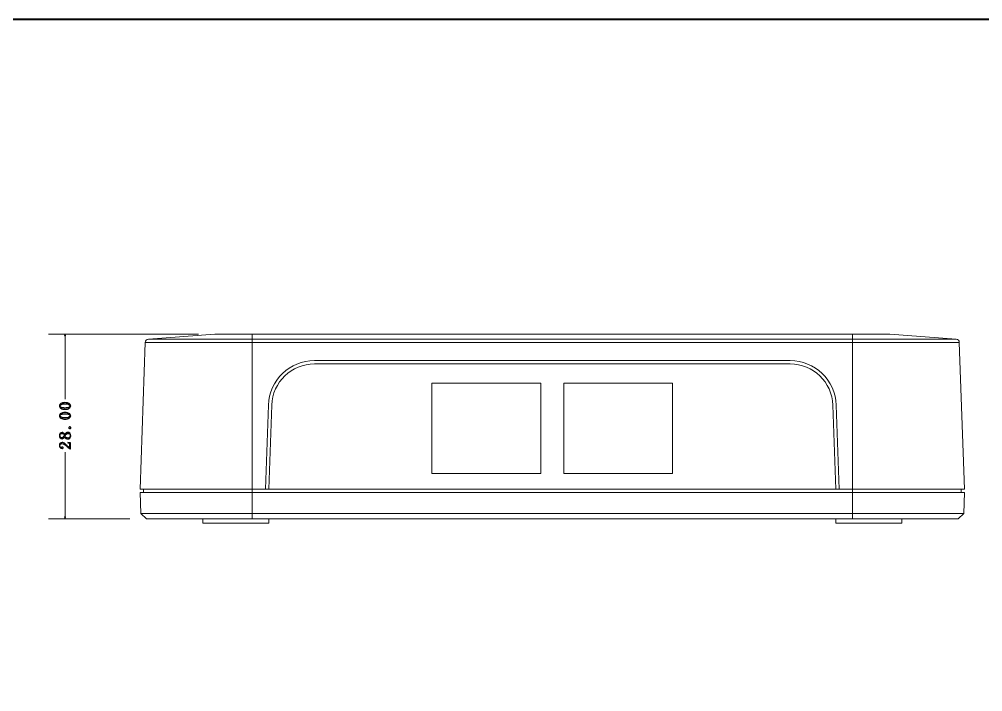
# Model space of a CAD drawing. Header units: millimetres. Extents: x -642 to 642, y -227 to 305.
# Drawn here: x -488.6 to -342.5, y 7.5 to 109.5 of the extents above; entities that cross this region are included whole.
import ezdxf

# ---------------------------------------------------------------- set-up
doc = ezdxf.new("R2010")
doc.units = ezdxf.units.MM
doc.header["$MEASUREMENT"] = 0
doc.layers.add('layer 1', color=7, linetype='Continuous')

msp = doc.modelspace()

# ---------------------------------------------------------------- hatches: boundary and pattern name
at = {"layer": 'layer 1', "true_color": 0xff0000}
h = msp.add_hatch(color=1, dxfattribs=at)
edge = h.paths.add_edge_path()
edge.add_spline(control_points=[(-481.5453, 61.4685), (-481.5453, 61.4685), (-481.6168, 61.7352), (-481.6168, 61.7352), (-481.6168, 61.7352), (-481.6882, 61.4685), (-481.6882, 61.4685), (-481.6882, 61.4685), (-481.5453, 61.4685), (-481.5453, 61.4685)], knot_values=[0, 0, 0, 0, 0.33333333, 0.33333333, 0.33333333, 0.66666667, 0.66666667, 0.66666667, 1, 1, 1, 1], degree=3, periodic=1)
h = msp.add_hatch(color=1, dxfattribs=at)
edge = h.paths.add_edge_path()
edge.add_spline(control_points=[(-481.5453, 34.0018), (-481.5453, 34.0018), (-481.6168, 33.7352), (-481.6168, 33.7352), (-481.6168, 33.7352), (-481.6882, 34.0018), (-481.6882, 34.0018), (-481.6882, 34.0018), (-481.5453, 34.0018), (-481.5453, 34.0018)], knot_values=[0, 0, 0, 0, 0.33333333, 0.33333333, 0.33333333, 0.66666667, 0.66666667, 0.66666667, 1, 1, 1, 1], degree=3, periodic=1)

# ---------------------------------------------------------------- linework, layer by layer
at = {"layer": 'layer 1', "lineweight": 40}
msp.add_open_spline([(-626.5734, 109.5297), (-626.5734, 109.5297), (-626.5734, -175.4703), (-626.5734, -175.4703), (-626.5734, -175.4703), (-211.0734, -175.4703), (-211.0734, -175.4703), (-211.0734, -175.4703), (-211.0734, 109.5297), (-211.0734, 109.5297), (-211.0734, 109.5297), (-626.5734, 109.5297), (-626.5734, 109.5297)], degree=3, knots=[0, 0, 0, 0, 0.25, 0.25, 0.25, 0.5, 0.5, 0.5, 0.75, 0.75, 0.75, 1, 1, 1, 1], dxfattribs=at)
at = {"layer": 'layer 1', "color": 1, "lineweight": 0}
for points in [[(-461.4109, 61.7352), (-461.4109, 61.7352), (-484.1168, 61.7352), (-484.1168, 61.7352)], [(-481.6168, 51.8568), (-481.6168, 51.8568), (-481.6168, 61.7352), (-481.6168, 61.7352)], [(-481.6168, 33.7352), (-481.6168, 33.7352), (-481.6168, 43.8478), (-481.6168, 43.8478)], [(-471.7918, 33.7352), (-471.7918, 33.7352), (-484.1168, 33.7352), (-484.1168, 33.7352)]]:
    msp.add_open_spline(points, degree=3, dxfattribs=at)
for points in [[(-481.5453, 61.4685), (-481.5453, 61.4685), (-481.6168, 61.7352), (-481.6168, 61.7352), (-481.6168, 61.7352), (-481.6882, 61.4685), (-481.6882, 61.4685), (-481.6882, 61.4685), (-481.5453, 61.4685), (-481.5453, 61.4685)], [(-481.5453, 34.0018), (-481.5453, 34.0018), (-481.6168, 33.7352), (-481.6168, 33.7352), (-481.6168, 33.7352), (-481.6882, 34.0018), (-481.6882, 34.0018), (-481.6882, 34.0018), (-481.5453, 34.0018), (-481.5453, 34.0018)]]:
    msp.add_open_spline(points, degree=3, knots=[0, 0, 0, 0, 0.33333333, 0.33333333, 0.33333333, 0.66666667, 0.66666667, 0.66666667, 1, 1, 1, 1], dxfattribs=at)
at = {"layer": 'layer 1', "lineweight": 9}
for points in [[(-458.9109, 61.7352), (-458.9109, 61.7352), (-468.9926, 60.9696), (-468.9926, 60.9696)], [(-458.9109, 61.7352), (-458.9109, 61.7352), (-356.5522, 61.7352), (-356.5522, 61.7352)], [(-356.5522, 61.7352), (-356.5522, 61.7352), (-346.4705, 60.9696), (-346.4705, 60.9696)], [(-469.4544, 60.4885), (-469.4544, 60.4885), (-470.2315, 38.2352), (-470.2315, 38.2352)], [(-468.9926, 60.9696), (-469.2466, 60.9503), (-469.4455, 60.7431), (-469.4544, 60.4885)], [(-346.0086, 60.4885), (-346.0175, 60.7431), (-346.2164, 60.9503), (-346.4705, 60.9696)], [(-346.0086, 60.4885), (-346.0086, 60.4885), (-345.2315, 38.2352), (-345.2315, 38.2352)], [(-443.7907, 57.7352), (-447.5617, 57.7352), (-450.6549, 54.7482), (-450.7865, 50.9795)], [(-443.791, 57.2352), (-447.2926, 57.2352), (-450.1649, 54.4615), (-450.2871, 50.9621)], [(-371.672, 57.2352), (-371.672, 57.2352), (-443.791, 57.2352), (-443.791, 57.2352)], [(-371.6723, 57.7352), (-371.6723, 57.7352), (-443.7907, 57.7352), (-443.7907, 57.7352)], [(-364.6766, 50.9795), (-364.8082, 54.7482), (-367.9014, 57.7352), (-371.6723, 57.7352)], [(-365.1759, 50.9621), (-365.2982, 54.4615), (-368.1704, 57.2352), (-371.672, 57.2352)], [(-425.9815, 54.2852), (-425.9815, 54.2852), (-425.9815, 40.5852), (-425.9815, 40.5852)], [(-409.4815, 54.2852), (-409.4815, 54.2852), (-425.9815, 54.2852), (-425.9815, 54.2852)], [(-409.4815, 40.5852), (-409.4815, 40.5852), (-409.4815, 54.2852), (-409.4815, 54.2852)], [(-405.9815, 54.2852), (-405.9815, 54.2852), (-405.9815, 40.5852), (-405.9815, 40.5852)], [(-389.4815, 54.2852), (-389.4815, 54.2852), (-405.9815, 54.2852), (-405.9815, 54.2852)], [(-389.4815, 40.5852), (-389.4815, 40.5852), (-389.4815, 54.2852), (-389.4815, 54.2852)], [(-451.2315, 38.2352), (-451.2315, 38.2352), (-450.7865, 50.9795), (-450.7865, 50.9795)], [(-450.2871, 50.9621), (-450.2871, 50.9621), (-450.7315, 38.2352), (-450.7315, 38.2352)], [(-364.7315, 38.2352), (-364.7315, 38.2352), (-365.1759, 50.9621), (-365.1759, 50.9621)], [(-364.2315, 38.2352), (-364.2315, 38.2352), (-364.6766, 50.9795), (-364.6766, 50.9795)], [(-425.9815, 40.5852), (-425.9815, 40.5852), (-409.4815, 40.5852), (-409.4815, 40.5852)], [(-405.9815, 40.5852), (-405.9815, 40.5852), (-389.4815, 40.5852), (-389.4815, 40.5852)], [(-470.2315, 38.2352), (-470.2315, 38.2352), (-345.2315, 38.2352), (-345.2315, 38.2352)], [(-469.7315, 37.7352), (-469.7315, 37.7352), (-469.7315, 38.2352), (-469.7315, 38.2352)], [(-345.7315, 37.7352), (-345.7315, 37.7352), (-345.7315, 38.2352), (-345.7315, 38.2352)], [(-470.2315, 37.7352), (-470.2315, 37.7352), (-470.1198, 34.5348), (-470.1198, 34.5348)], [(-470.2315, 37.7352), (-470.2315, 37.7352), (-345.2315, 37.7352), (-345.2315, 37.7352)], [(-345.2315, 37.7352), (-345.2315, 37.7352), (-345.3433, 34.5348), (-345.3433, 34.5348)], [(-469.2918, 33.7352), (-469.2918, 33.7352), (-470.1198, 34.5348), (-470.1198, 34.5348)], [(-345.3433, 34.5348), (-345.3433, 34.5348), (-470.1198, 34.5348), (-470.1198, 34.5348)], [(-346.1712, 33.7352), (-346.1712, 33.7352), (-469.2918, 33.7352), (-469.2918, 33.7352)], [(-460.7315, 33.7352), (-460.7315, 33.7352), (-460.7315, 33.0352), (-460.7315, 33.0352)], [(-450.7315, 33.7352), (-450.7315, 33.7352), (-450.7315, 33.0352), (-450.7315, 33.0352)], [(-364.7315, 33.7352), (-364.7315, 33.7352), (-364.7315, 33.0352), (-364.7315, 33.0352)], [(-354.7315, 33.7352), (-354.7315, 33.7352), (-354.7315, 33.0352), (-354.7315, 33.0352)], [(-346.1712, 33.7352), (-346.1712, 33.7352), (-345.3433, 34.5348), (-345.3433, 34.5348)], [(-450.7315, 33.0352), (-450.7315, 33.0352), (-460.7315, 33.0352), (-460.7315, 33.0352)], [(-354.7315, 33.0352), (-354.7315, 33.0352), (-364.7315, 33.0352), (-364.7315, 33.0352)]]:
    msp.add_open_spline(points, degree=3, dxfattribs=at)
at = {"layer": 'layer 1', "color": 9, "lineweight": 9}
for points in [[(-453.2315, 33.7352), (-453.2315, 33.7352), (-453.2315, 61.7352), (-453.2315, 61.7352)], [(-362.2315, 33.7352), (-362.2315, 33.7352), (-362.2315, 61.7352), (-362.2315, 61.7352)], [(-346.0086, 60.4885), (-346.0086, 60.4885), (-469.4544, 60.4885), (-469.4544, 60.4885)], [(-346.4705, 60.9696), (-346.4705, 60.9696), (-468.9926, 60.9696), (-468.9926, 60.9696)]]:
    msp.add_open_spline(points, degree=3, dxfattribs=at)
at = {"layer": 'layer 1', "color": 3}
for points, knots in [([(-481.0065, 51.2088), (-480.8535, 51.1142), (-480.7769, 50.9954), (-480.7769, 50.8525), (-480.7769, 50.7092), (-480.8519, 50.5888), (-481.0015, 50.4909), (-481.1515, 50.3934), (-481.3631, 50.3446), (-481.6365, 50.3446), (-481.8902, 50.3446), (-482.0952, 50.3917), (-482.2515, 50.4863), (-482.4077, 50.5804), (-482.486, 50.7025), (-482.486, 50.8525), (-482.486, 50.9954), (-482.411, 51.1142), (-482.2615, 51.2088), (-482.1115, 51.3034), (-481.9031, 51.3504), (-481.6365, 51.3504), (-481.3694, 51.3504), (-481.1594, 51.3034), (-481.0065, 51.2088)], [0, 0, 0, 0, 0.125, 0.125, 0.125, 0.25, 0.25, 0.25, 0.375, 0.375, 0.375, 0.5, 0.5, 0.5, 0.625, 0.625, 0.625, 0.75, 0.75, 0.75, 0.875, 0.875, 0.875, 1, 1, 1, 1]), ([(-482.1977, 51.0867), (-482.3377, 51.0346), (-482.4077, 50.9567), (-482.4077, 50.8525), (-482.4077, 50.7613), (-482.3377, 50.6846), (-482.1977, 50.6229), (-482.0581, 50.5609), (-481.8706, 50.53), (-481.6365, 50.53), (-481.389, 50.53), (-481.1969, 50.5609), (-481.0602, 50.6229), (-480.9235, 50.6846), (-480.8552, 50.7613), (-480.8552, 50.8525), (-480.8552, 50.95), (-480.9235, 51.0267), (-481.0602, 51.0817), (-481.1969, 51.1371), (-481.389, 51.165), (-481.6365, 51.165), (-481.8706, 51.165), (-482.0581, 51.1388), (-482.1977, 51.0867)], [0, 0, 0, 0, 0.125, 0.125, 0.125, 0.25, 0.25, 0.25, 0.375, 0.375, 0.375, 0.5, 0.5, 0.5, 0.625, 0.625, 0.625, 0.75, 0.75, 0.75, 0.875, 0.875, 0.875, 1, 1, 1, 1]), ([(-481.0065, 49.7088), (-480.8535, 49.6142), (-480.7769, 49.4954), (-480.7769, 49.3525), (-480.7769, 49.2092), (-480.8519, 49.0888), (-481.0015, 48.9909), (-481.1515, 48.8934), (-481.3631, 48.8446), (-481.6365, 48.8446), (-481.8902, 48.8446), (-482.0952, 48.8917), (-482.2515, 48.9863), (-482.4077, 49.0804), (-482.486, 49.2025), (-482.486, 49.3525), (-482.486, 49.4954), (-482.411, 49.6142), (-482.2615, 49.7088), (-482.1115, 49.8034), (-481.9031, 49.8504), (-481.6365, 49.8504), (-481.3694, 49.8504), (-481.1594, 49.8034), (-481.0065, 49.7088)], [0, 0, 0, 0, 0.125, 0.125, 0.125, 0.25, 0.25, 0.25, 0.375, 0.375, 0.375, 0.5, 0.5, 0.5, 0.625, 0.625, 0.625, 0.75, 0.75, 0.75, 0.875, 0.875, 0.875, 1, 1, 1, 1]), ([(-482.1977, 49.5867), (-482.3377, 49.5346), (-482.4077, 49.4567), (-482.4077, 49.3525), (-482.4077, 49.2613), (-482.3377, 49.1846), (-482.1977, 49.1229), (-482.0581, 49.0609), (-481.8706, 49.03), (-481.6365, 49.03), (-481.389, 49.03), (-481.1969, 49.0609), (-481.0602, 49.1229), (-480.9235, 49.1846), (-480.8552, 49.2613), (-480.8552, 49.3525), (-480.8552, 49.45), (-480.9235, 49.5267), (-481.0602, 49.5817), (-481.1969, 49.6371), (-481.389, 49.665), (-481.6365, 49.665), (-481.8706, 49.665), (-482.0581, 49.6388), (-482.1977, 49.5867)], [0, 0, 0, 0, 0.125, 0.125, 0.125, 0.25, 0.25, 0.25, 0.375, 0.375, 0.375, 0.5, 0.5, 0.5, 0.625, 0.625, 0.625, 0.75, 0.75, 0.75, 0.875, 0.875, 0.875, 1, 1, 1, 1]), ([(-481.4702, 46.7529), (-481.3923, 46.805), (-481.3077, 46.8309), (-481.2165, 46.8309), (-481.0927, 46.8309), (-480.9885, 46.7854), (-480.904, 46.6942), (-480.8194, 46.6029), (-480.7769, 46.4825), (-480.7769, 46.3329), (-480.7769, 46.1963), (-480.8194, 46.0788), (-480.904, 45.9813), (-480.9885, 45.8838), (-481.086, 45.8346), (-481.1969, 45.8346), (-481.3077, 45.8346), (-481.4019, 45.8625), (-481.4802, 45.9179), (-481.5581, 45.9729), (-481.6265, 46.0529), (-481.6852, 46.1571), (-481.7306, 46.0659), (-481.7877, 45.9959), (-481.856, 45.9471), (-481.9244, 45.8984), (-482.001, 45.8738), (-482.0856, 45.8738), (-482.1965, 45.8738), (-482.2906, 45.9163), (-482.369, 46.0009), (-482.4469, 46.0854), (-482.486, 46.2025), (-482.486, 46.3525), (-482.486, 46.4892), (-482.4469, 46.5996), (-482.369, 46.6842), (-482.2906, 46.7692), (-482.1965, 46.8113), (-482.0856, 46.8113), (-482.0073, 46.8113), (-481.9344, 46.7871), (-481.866, 46.7379), (-481.7977, 46.6892), (-481.7373, 46.6129), (-481.6852, 46.5088), (-481.6202, 46.6192), (-481.5485, 46.7009), (-481.4702, 46.7529)], [0, 0, 0, 0, 0.0625, 0.0625, 0.0625, 0.125, 0.125, 0.125, 0.1875, 0.1875, 0.1875, 0.25, 0.25, 0.25, 0.3125, 0.3125, 0.3125, 0.375, 0.375, 0.375, 0.4375, 0.4375, 0.4375, 0.5, 0.5, 0.5, 0.5625, 0.5625, 0.5625, 0.625, 0.625, 0.625, 0.6875, 0.6875, 0.6875, 0.75, 0.75, 0.75, 0.8125, 0.8125, 0.8125, 0.875, 0.875, 0.875, 0.9375, 0.9375, 0.9375, 1, 1, 1, 1]), ([(-480.8065, 47.6425), (-480.7802, 47.6129), (-480.7673, 47.5788), (-480.7673, 47.54), (-480.7673, 47.5009), (-480.7802, 47.4667), (-480.8065, 47.4371), (-480.8323, 47.4079), (-480.8681, 47.3934), (-480.9135, 47.3934), (-480.9594, 47.3934), (-480.9952, 47.4079), (-481.021, 47.4371), (-481.0473, 47.4667), (-481.0602, 47.5009), (-481.0602, 47.54), (-481.0602, 47.5788), (-481.0456, 47.6129), (-481.0165, 47.6425), (-480.9869, 47.6717), (-480.9527, 47.6863), (-480.9135, 47.6863), (-480.8681, 47.6863), (-480.8323, 47.6717), (-480.8065, 47.6425)], [0, 0, 0, 0, 0.125, 0.125, 0.125, 0.25, 0.25, 0.25, 0.375, 0.375, 0.375, 0.5, 0.5, 0.5, 0.625, 0.625, 0.625, 0.75, 0.75, 0.75, 0.875, 0.875, 0.875, 1, 1, 1, 1]), ([(-481.7827, 45.0575), (-481.8806, 45.1096), (-481.9715, 45.1354), (-482.0565, 45.1354), (-482.1735, 45.1354), (-482.2631, 45.1096), (-482.3248, 45.0575), (-482.3869, 45.0054), (-482.4177, 44.9271), (-482.4177, 44.8229), (-482.4177, 44.745), (-482.3965, 44.6784), (-482.354, 44.6229), (-482.3119, 44.5675), (-482.2581, 44.54), (-482.1931, 44.54), (-482.154, 44.54), (-482.1215, 44.5513), (-482.0952, 44.5742), (-482.0694, 44.5967), (-482.0431, 44.6084), (-482.0173, 44.6084), (-481.9848, 44.6084), (-481.9602, 44.6), (-481.944, 44.5838), (-481.9277, 44.5675), (-481.9194, 44.5429), (-481.9198, 44.5104), (-481.9194, 44.4717), (-481.931, 44.4404), (-481.954, 44.4179), (-481.9765, 44.395), (-482.014, 44.3838), (-482.066, 44.3838), (-482.2027, 44.3838), (-482.3069, 44.4325), (-482.3785, 44.53), (-482.4502, 44.6279), (-482.486, 44.7321), (-482.486, 44.8425), (-482.486, 44.9988), (-482.4469, 45.1142), (-482.369, 45.1892), (-482.2906, 45.2642), (-482.1931, 45.3017), (-482.076, 45.3017), (-481.9977, 45.3017), (-481.9194, 45.2838), (-481.8415, 45.2479), (-481.7631, 45.2121), (-481.6885, 45.155), (-481.6169, 45.0771), (-481.4344, 44.8884), (-481.2865, 44.7434), (-481.1727, 44.6425), (-481.0585, 44.5413), (-480.9819, 44.4813), (-480.9431, 44.4617), (-480.9431, 44.4617), (-480.9431, 45.0379), (-480.9431, 45.0379), (-480.9431, 45.0967), (-480.9656, 45.1454), (-481.0115, 45.1842), (-481.0569, 45.2234), (-481.1252, 45.2496), (-481.2165, 45.2625), (-481.2165, 45.2625), (-481.2165, 45.3213), (-481.2165, 45.3213), (-481.2165, 45.3213), (-480.7965, 45.2625), (-480.7965, 45.2625), (-480.7965, 45.2625), (-480.7965, 44.3542), (-480.7965, 44.3542), (-480.7965, 44.3542), (-480.9235, 44.3542), (-480.9235, 44.3542), (-480.9819, 44.3867), (-481.0569, 44.4404), (-481.1481, 44.5154), (-481.2394, 44.5904), (-481.3465, 44.6896), (-481.4702, 44.8134), (-481.581, 44.9238), (-481.6852, 45.0054), (-481.7827, 45.0575)], [0, 0, 0, 0, 0.03448276, 0.03448276, 0.03448276, 0.06896552, 0.06896552, 0.06896552, 0.10344828, 0.10344828, 0.10344828, 0.13793103, 0.13793103, 0.13793103, 0.17241379, 0.17241379, 0.17241379, 0.20689655, 0.20689655, 0.20689655, 0.24137931, 0.24137931, 0.24137931, 0.27586207, 0.27586207, 0.27586207, 0.31034483, 0.31034483, 0.31034483, 0.34482759, 0.34482759, 0.34482759, 0.37931034, 0.37931034, 0.37931034, 0.4137931, 0.4137931, 0.4137931, 0.44827586, 0.44827586, 0.44827586, 0.48275862, 0.48275862, 0.48275862, 0.51724138, 0.51724138, 0.51724138, 0.55172414, 0.55172414, 0.55172414, 0.5862069, 0.5862069, 0.5862069, 0.62068966, 0.62068966, 0.62068966, 0.65517241, 0.65517241, 0.65517241, 0.68965517, 0.68965517, 0.68965517, 0.72413793, 0.72413793, 0.72413793, 0.75862069, 0.75862069, 0.75862069, 0.79310345, 0.79310345, 0.79310345, 0.82758621, 0.82758621, 0.82758621, 0.86206897, 0.86206897, 0.86206897, 0.89655172, 0.89655172, 0.89655172, 0.93103448, 0.93103448, 0.93103448, 0.96551724, 0.96551724, 0.96551724, 1, 1, 1, 1]), ([(-481.8706, 46.6159), (-481.9294, 46.655), (-481.9977, 46.6746), (-482.076, 46.6746), (-482.1669, 46.6746), (-482.2469, 46.6488), (-482.3152, 46.5967), (-482.3835, 46.5446), (-482.4177, 46.4629), (-482.4177, 46.3525), (-482.4177, 46.2288), (-482.3852, 46.1409), (-482.3198, 46.0888), (-482.2548, 46.0367), (-482.1865, 46.0104), (-482.1148, 46.0104), (-482.0431, 46.0104), (-481.9731, 46.0479), (-481.9048, 46.1229), (-481.8365, 46.1975), (-481.7765, 46.3034), (-481.7244, 46.4404), (-481.7631, 46.5184), (-481.8123, 46.5771), (-481.8706, 46.6159)], [0, 0, 0, 0, 0.125, 0.125, 0.125, 0.25, 0.25, 0.25, 0.375, 0.375, 0.375, 0.5, 0.5, 0.5, 0.625, 0.625, 0.625, 0.75, 0.75, 0.75, 0.875, 0.875, 0.875, 1, 1, 1, 1]), ([(-481.451, 46.035), (-481.3727, 45.9925), (-481.2881, 45.9717), (-481.1969, 45.9717), (-481.0927, 45.9717), (-481.0081, 46.0059), (-480.9431, 46.0742), (-480.8777, 46.1425), (-480.8452, 46.2288), (-480.8452, 46.3329), (-480.8452, 46.4567), (-480.8777, 46.5459), (-480.9431, 46.6013), (-481.0081, 46.6567), (-481.0894, 46.6842), (-481.1873, 46.6842), (-481.2719, 46.6842), (-481.3531, 46.6454), (-481.4315, 46.5671), (-481.5094, 46.4892), (-481.581, 46.3717), (-481.646, 46.2154), (-481.594, 46.1375), (-481.529, 46.0771), (-481.451, 46.035)], [0, 0, 0, 0, 0.125, 0.125, 0.125, 0.25, 0.25, 0.25, 0.375, 0.375, 0.375, 0.5, 0.5, 0.5, 0.625, 0.625, 0.625, 0.75, 0.75, 0.75, 0.875, 0.875, 0.875, 1, 1, 1, 1])]:
    msp.add_open_spline(points, degree=3, knots=knots, dxfattribs=at)

doc.saveas('drawing.dxf')
